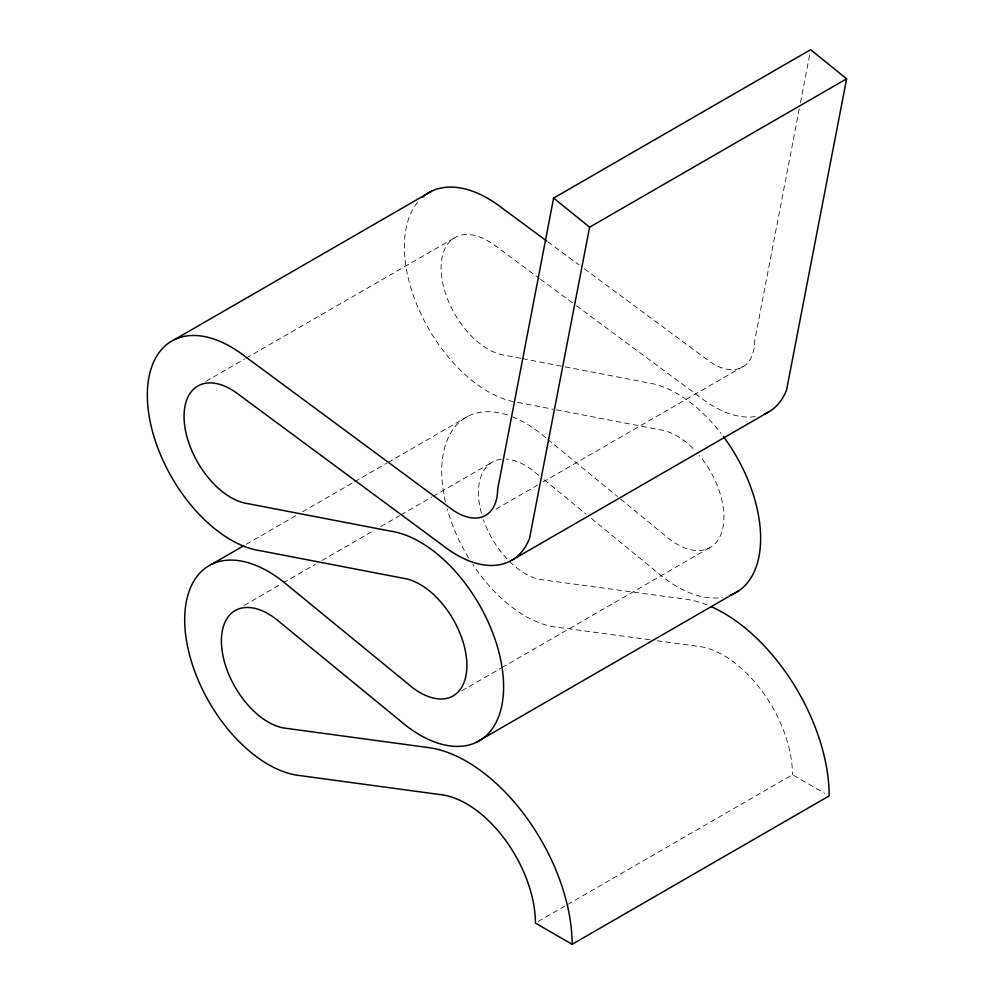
<?xml version="1.0" encoding="UTF-8"?>
<svg xmlns="http://www.w3.org/2000/svg" width="994" height="994" viewBox="0 0 994 994"><rect width="100%" height="100%" fill="white"/><g stroke="black" fill="none" stroke-linecap="round" stroke-linejoin="round"><path stroke-width="0.75" stroke-dasharray="4.97 3.73" d="M799.263 108.855L754.657 340.917A57.776 33.361 60 0 1 752.123 355.43A57.863 33.411 60 0 1 705.902 358.685L581.341 266.603M800.431 102.78L810.048 52.732M205.932 381.361L244.748 358.946M246.09 358.175L456.271 236.833M246.251 544.302L295.79 515.7M302.474 511.835L353.355 482.463M354.684 481.692L386.815 463.142M388.157 462.372L468.485 416.001M244.338 605.321L281.824 583.677M283.166 582.906L315.284 564.356M321.981 560.492L374.191 530.349M380.888 526.485L399.625 515.662M400.967 514.892L431.756 497.112M433.098 496.341L493.335 461.564M496.155 509.04L537.804 484.985M543.01 481.978L745.152 365.283M461.663 690.855L500.914 668.216M501.821 667.67L712.002 546.327M538.089 921.55L564.865 906.093M567.549 904.552L792.454 774.699L824.585 793.249M649.977 639.801L557.075 627.189A118.199 68.251 60 0 1 472.784 564.356M657.233 640.782L696.421 646.1A98.605 56.931 60 0 1 720.029 653.431A97.437 56.26 60 0 1 792.454 774.699M520.943 358.349L504.579 355.193A66.275 38.269 60 0 1 442.355 281.128A66.275 38.269 60 0 1 483.171 238.398A67.629 39.039 60 0 1 496.341 246.574L539.344 278.37M522.434 358.635L647.38 382.702A121.106 69.915 60 0 1 668.552 389.176A118.211 68.251 60 0 1 721.097 433.508M517.625 402.371L553.323 409.255M556.292 409.826L660.414 429.88A67.903 39.201 60 0 1 672.279 433.508A66.275 38.269 60 0 1 694.856 450.319M547.893 241.89L579.03 264.901M540.5 279.227L573.041 303.282M576.532 305.866L700.894 397.811A109.75 63.367 60 0 0 758.534 415.939M547.793 439.447L617.436 496.503M620.641 499.137L665.645 536.002A66.275 38.269 60 0 0 720.687 535.02A66.275 38.269 60 0 0 699.527 455.587M538.847 475.418L536.71 473.666A67.083 38.729 60 0 0 520.521 462.993A66.275 38.269 60 0 0 506.045 459.129M544.203 479.804L585.988 514.047M591.343 518.433L656.699 571.985A118.211 68.251 60 0 0 722.389 597.369M513.525 401.675A118.224 68.251 60 0 1 420.512 313.06A118.224 68.251 60 0 1 419.841 199.744M545.656 437.683A119.653 69.083 60 0 0 516.793 418.66A118.199 68.251 60 0 0 512.457 416.797M468.696 557.907A118.199 68.251 60 0 1 447.201 508.878M445.411 501.808A118.199 68.251 60 0 1 508.12 415.206M707.206 604.998A149.858 86.528 60 0 0 683.884 598.972L543.793 579.987A66.275 38.269 60 0 1 483.444 519.763M481.431 513.289A66.275 38.269 60 0 1 501.498 459.228"/><path stroke-width="1.49" d="M764.026 414.2A109.75 63.367 60 0 0 786.565 390.033L846.639 78.799L810.632 49.7L553.596 198.092L497.634 489.309A57.776 33.361 60 0 1 495.087 503.821A57.863 33.411 60 0 1 448.866 507.077L245.878 357.032A120.622 69.642 60 0 0 222.407 342.458A118.224 68.251 60 0 0 149.585 418.673A118.224 68.251 60 0 0 260.59 550.775L403.39 578.284A67.903 39.201 60 0 1 415.256 581.912A66.275 38.269 60 0 1 466.758 669.372A66.275 38.269 60 0 1 408.609 684.394L288.62 586.087A119.653 69.083 60 0 0 259.757 567.052A118.199 68.251 60 0 0 187.207 644.671A118.199 68.251 60 0 0 300.039 775.593L439.398 794.492A98.605 56.931 60 0 1 462.993 801.835A97.437 56.26 60 0 1 535.418 923.103L572.134 944.3L829.17 795.908A149.373 86.242 60 0 0 718.153 610.005A149.858 86.528 60 0 0 711.58 606.837M846.639 78.799L589.604 227.191L529.529 538.425A109.75 63.367 60 0 1 443.858 546.215L239.305 394.966A67.629 39.039 60 0 0 226.147 386.803A66.275 38.269 60 0 0 185.319 429.532A66.275 38.269 60 0 0 247.556 503.585L390.344 531.094A121.106 69.915 60 0 1 411.516 537.568A118.211 68.251 60 0 1 503.386 693.576A118.211 68.251 60 0 1 399.663 720.377L279.674 622.058A67.083 38.729 60 0 0 263.497 611.385A66.275 38.269 60 0 0 222.904 655.381A66.275 38.269 60 0 0 286.757 728.391L426.848 747.376A149.858 86.528 60 0 1 461.117 758.41A149.373 86.242 60 0 1 572.134 944.3M174.41 339.662L431.446 191.258M211.449 564.393L243.58 545.843M512.047 560.082L769.083 411.69M475.952 742.518L739.387 590.386M546.737 241.033L502.914 208.641A120.622 69.642 60 0 0 479.443 194.066A118.224 68.251 60 0 0 422.438 197.247M553.596 198.092L589.604 227.191M723.396 436.54A118.211 68.251 60 0 1 729.571 595.505"/></g></svg>
